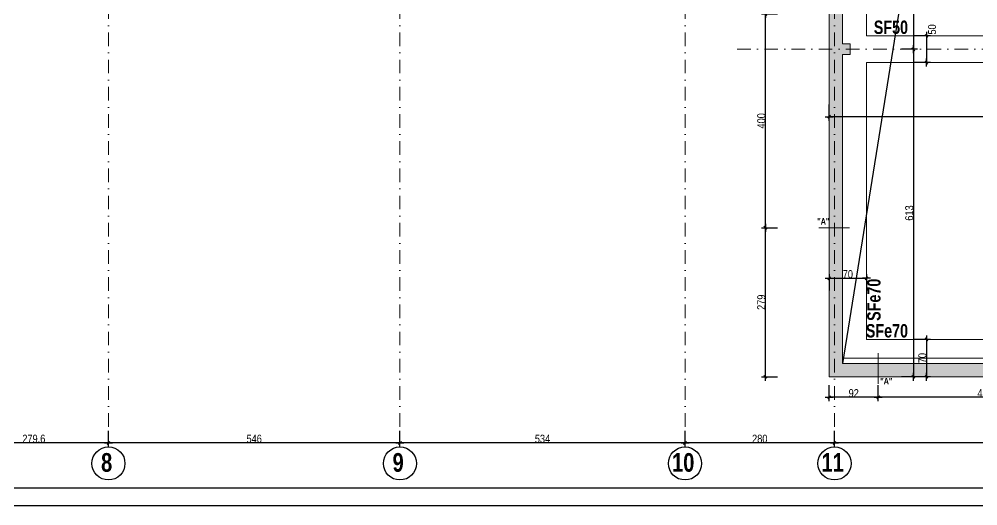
# Model space of a CAD drawing. Header units: centimetres. Extents: x -40 to 58779, y 2083 to 6283.
# Drawn here: x 52252 to 54047, y 2083 to 2994 of the extents above; entities that cross this region are included whole.
import ezdxf
from ezdxf.enums import TextEntityAlignment as Align

# ---------------------------------------------------------------- set-up
doc = ezdxf.new("R2010")
doc.units = ezdxf.units.CM
doc.header["$PDMODE"] = 1
doc.header["$PDSIZE"] = -2
doc.linetypes.add('TIRETPTX2', pattern=[50.8, 25.4, -12.7, 0, -12.7])
for name, color, linetype in [('01_cote_gen', 4, 'Continuous'), ('01_poch_murs', 253, 'Continuous'), ('01_texte', 230, 'Continuous'), ('AA_COTES', 2, 'Continuous')]:
    doc.layers.add(name, color=color, linetype=linetype)
for name, color, linetype, lineweight in [('01_murs_coup', 5, 'Continuous', 60), ('01_sem', 42, 'Continuous', 15), ('01_tram_axes', 2, 'TIRETPTX2', 9)]:
    doc.layers.add(name, color=color, linetype=linetype, lineweight=lineweight)
doc.styles.add('impact', font='impact.ttf')
doc.styles.add('STYLE2', font='ARIALN.TTF')
doc.dimstyles.new('JB50', dxfattribs={"dimscale": 0.1, "dimtxt": 150, "dimasz": 15, "dimexe": 0.1, "dimexo": 0.1, "dimgap": 0.09, "dimtad": 1, "dimdec": 1, "dimdsep": 46, "dimtxsty": 'STYLE2', "dimblk1": 'BOND_G', "dimblk2": 'BOND_D', "dimsah": 1, "dimcen": 1.5, "dimdle": 0.01, "dimse1": 1, "dimse2": 1, "dimclrd": 4, "dimclre": 2, "dimclrt": 6, "dimazin": 2, "dimtfac": 2.333333, "dimtdec": 1, "dimtix": 1, "dimtmove": 2, "dimatfit": 3, "dimldrblk": 'BOND_G', "dimfxl": 1, "dimtolj": 1, "dimtzin": 0, "dimarcsym": 0})

# ---------------------------------------------------------------- blocks, each defined once
blk = doc.blocks.new('BOND_G')
at = {"layer": 'AA_COTES', "color": 0}
for p, q in [((0, -5), (0, 15)), ((5, 0), (-5, 0)), ((1.8, 1.8), (-1.8, -1.8))]:
    blk.add_line(p, q, dxfattribs=at)
blk = doc.blocks.new('BOND_D')
at = {"layer": 'AA_COTES', "color": 0}
for p, q in [((5, 0), (-5, 0)), ((-1.8, -1.8), (1.8, 1.8)), ((0, 5), (0, -15))]:
    blk.add_line(p, q, dxfattribs=at)
blk = doc.blocks.new('*D1556')
at = {"layer": '01_cote_gen', "color": 4, "lineweight": -2, "transparency": 16777216}
blk.add_line((53770.4, 2508.7), (53837.4, 2508.7), dxfattribs=at)
at = {"layer": 'Defpoints', "color": 0, "lineweight": 0, "transparency": 16777216}
for p in [(53838.9, 2508.7), (53768.9, 2489.4), (53838.9, 2493.5)]:
    blk.add_point(p, dxfattribs=at)
at = {"layer": '01_cote_gen', "color": 4, "lineweight": -2, "transparency": 16777216, "xscale": 1.5, "yscale": 1.5, "zscale": 1.5, "rotation": 180}
blk.add_blockref('BOND_G', (53768.9, 2508.7), dxfattribs=at)
at = {"layer": '01_cote_gen', "color": 4, "lineweight": -2, "transparency": 16777216, "xscale": 1.5, "yscale": 1.5, "zscale": 1.5}
blk.add_blockref('BOND_D', (53838.9, 2508.7), dxfattribs=at)
at = {"layer": '01_cote_gen', "color": 6, "lineweight": 0, "transparency": 16777216, "insert": (53803.9, 2516.4), "char_height": 15, "attachment_point": 5, "style": 'STYLE2'}
blk.add_mtext('\\A1;70', dxfattribs=at)
blk = doc.blocks.new('*D1558')
at = {"layer": '01_cote_gen', "color": 4, "lineweight": -2, "transparency": 16777216}
blk.add_line((53951.2, 2392.9), (53951.2, 2325.9), dxfattribs=at)
at = {"layer": 'Defpoints', "color": 0, "lineweight": 0, "transparency": 16777216}
for p in [(53934.2, 2394.4), (53931.1, 2324.4), (53951.2, 2324.4)]:
    blk.add_point(p, dxfattribs=at)
at = {"layer": '01_cote_gen', "color": 4, "lineweight": -2, "transparency": 16777216, "xscale": 1.5, "yscale": 1.5, "zscale": 1.5}
for name, p, rotation in [('BOND_G', (53951.2, 2394.4), 90), ('BOND_D', (53951.2, 2324.4), 270)]:
    blk.add_blockref(name, p, dxfattribs=dict(at, rotation=rotation))
at = {"layer": '01_cote_gen', "color": 6, "lineweight": 0, "transparency": 16777216, "insert": (53943.5, 2359.4), "char_height": 15, "attachment_point": 5, "rotation": 90, "style": 'STYLE2'}
blk.add_mtext('\\A1;70', dxfattribs=at)
blk = doc.blocks.new('*D1559')
at = {"layer": '01_cote_gen', "color": 4, "lineweight": -2, "transparency": 16777216}
blk.add_line((53951.2, 2960.9), (53951.2, 2913.9), dxfattribs=at)
at = {"layer": 'Defpoints', "color": 0, "lineweight": 0, "transparency": 16777216}
for p in [(53934.2, 2962.4), (53931.1, 2912.4), (53951.2, 2912.4)]:
    blk.add_point(p, dxfattribs=at)
at = {"layer": '01_cote_gen', "color": 4, "lineweight": -2, "transparency": 16777216, "xscale": 1.5, "yscale": 1.5, "zscale": 1.5}
for name, p, rotation in [('BOND_G', (53951.2, 2962.4), 90), ('BOND_D', (53951.2, 2912.4), 270)]:
    blk.add_blockref(name, p, dxfattribs=dict(at, rotation=rotation))
at = {"layer": '01_cote_gen', "color": 6, "lineweight": 0, "transparency": 16777216, "insert": (53961.7, 2974.5), "char_height": 15, "attachment_point": 5, "rotation": 90, "style": 'STYLE2'}
blk.add_mtext('\\A1;50', dxfattribs=at)
blk = doc.blocks.new('*D1649')
at = {"layer": '01_cote_gen', "color": 4, "lineweight": -2, "transparency": 16777216}
blk.add_line((54392.4, 2200.7), (53780.4, 2200.7), dxfattribs=at)
at = {"layer": 'Defpoints', "color": 0, "lineweight": 0, "transparency": 16777216}
for p in [(53778.9, 2211.2), (53778.9, 2200.7), (54393.9, 2203)]:
    blk.add_point(p, dxfattribs=at)
at = {"layer": '01_cote_gen', "color": 4, "lineweight": -2, "transparency": 16777216, "xscale": 1.5, "yscale": 1.5, "zscale": 1.5, "rotation": 180}
blk.add_blockref('BOND_D', (53778.9, 2200.7), dxfattribs=at)
at = {"layer": '01_cote_gen', "color": 4, "lineweight": -2, "transparency": 16777216, "xscale": 1.5, "yscale": 1.5, "zscale": 1.5}
blk.add_blockref('BOND_G', (54393.9, 2200.7), dxfattribs=at)
at = {"layer": '01_cote_gen', "color": 6, "lineweight": 0, "transparency": 16777216, "insert": (54086.4, 2208.4), "char_height": 15, "attachment_point": 5, "style": 'STYLE2'}
blk.add_mtext('\\A1;615', dxfattribs=at)
blk = doc.blocks.new('*D1650')
at = {"layer": '01_cote_gen', "color": 4, "lineweight": -2, "transparency": 16777216}
blk.add_line((53777.4, 2200.7), (53500.4, 2200.7), dxfattribs=at)
at = {"layer": 'Defpoints', "color": 0, "lineweight": 0, "transparency": 16777216}
for p in [(53498.9, 2209.2), (53778.9, 2211.2), (53498.9, 2200.7)]:
    blk.add_point(p, dxfattribs=at)
at = {"layer": '01_cote_gen', "color": 4, "lineweight": -2, "transparency": 16777216, "xscale": 1.5, "yscale": 1.5, "zscale": 1.5, "rotation": 180}
blk.add_blockref('BOND_D', (53498.9, 2200.7), dxfattribs=at)
at = {"layer": '01_cote_gen', "color": 4, "lineweight": -2, "transparency": 16777216, "xscale": 1.5, "yscale": 1.5, "zscale": 1.5}
blk.add_blockref('BOND_G', (53778.9, 2200.7), dxfattribs=at)
at = {"layer": '01_cote_gen', "color": 6, "lineweight": 0, "transparency": 16777216, "insert": (53638.9, 2208.4), "char_height": 15, "attachment_point": 5, "style": 'STYLE2'}
blk.add_mtext('\\A1;280', dxfattribs=at)
blk = doc.blocks.new('*D1651')
at = {"layer": '01_cote_gen', "color": 4, "lineweight": -2, "transparency": 16777216}
blk.add_line((53497.4, 2200.7), (52966.4, 2200.7), dxfattribs=at)
at = {"layer": 'Defpoints', "color": 0, "lineweight": 0, "transparency": 16777216}
for p in [(52964.9, 2374.3), (53498.9, 2209.2), (52964.9, 2200.7)]:
    blk.add_point(p, dxfattribs=at)
at = {"layer": '01_cote_gen', "color": 4, "lineweight": -2, "transparency": 16777216, "xscale": 1.5, "yscale": 1.5, "zscale": 1.5, "rotation": 180}
blk.add_blockref('BOND_D', (52964.9, 2200.7), dxfattribs=at)
at = {"layer": '01_cote_gen', "color": 4, "lineweight": -2, "transparency": 16777216, "xscale": 1.5, "yscale": 1.5, "zscale": 1.5}
blk.add_blockref('BOND_G', (53498.9, 2200.7), dxfattribs=at)
at = {"layer": '01_cote_gen', "color": 6, "lineweight": 0, "transparency": 16777216, "insert": (53231.9, 2208.4), "char_height": 15, "attachment_point": 5, "style": 'STYLE2'}
blk.add_mtext('\\A1;534', dxfattribs=at)
blk = doc.blocks.new('*D1652')
at = {"layer": '01_cote_gen', "color": 4, "lineweight": -2, "transparency": 16777216}
blk.add_line((52963.4, 2200.7), (52420.4, 2200.7), dxfattribs=at)
at = {"layer": 'Defpoints', "color": 0, "lineweight": 0, "transparency": 16777216}
for p in [(52964.9, 2374.3), (52418.9, 2225), (52418.9, 2200.7)]:
    blk.add_point(p, dxfattribs=at)
at = {"layer": '01_cote_gen', "color": 4, "lineweight": -2, "transparency": 16777216, "xscale": 1.5, "yscale": 1.5, "zscale": 1.5, "rotation": 180}
blk.add_blockref('BOND_D', (52418.9, 2200.7), dxfattribs=at)
at = {"layer": '01_cote_gen', "color": 4, "lineweight": -2, "transparency": 16777216, "xscale": 1.5, "yscale": 1.5, "zscale": 1.5}
blk.add_blockref('BOND_G', (52964.9, 2200.7), dxfattribs=at)
at = {"layer": '01_cote_gen', "color": 6, "lineweight": 0, "transparency": 16777216, "insert": (52691.9, 2208.4), "char_height": 15, "attachment_point": 5, "style": 'STYLE2'}
blk.add_mtext('\\A1;546', dxfattribs=at)
blk = doc.blocks.new('*D1653')
at = {"layer": '01_cote_gen', "color": 4, "lineweight": -2, "transparency": 16777216}
blk.add_line((52417.4, 2200.7), (52140.8, 2200.7), dxfattribs=at)
at = {"layer": 'Defpoints', "color": 0, "lineweight": 0, "transparency": 16777216}
for p in [(52139.3, 2222.2), (52418.9, 2225), (52139.3, 2200.7)]:
    blk.add_point(p, dxfattribs=at)
at = {"layer": '01_cote_gen', "color": 4, "lineweight": -2, "transparency": 16777216, "xscale": 1.5, "yscale": 1.5, "zscale": 1.5, "rotation": 180}
blk.add_blockref('BOND_D', (52139.3, 2200.7), dxfattribs=at)
at = {"layer": '01_cote_gen', "color": 4, "lineweight": -2, "transparency": 16777216, "xscale": 1.5, "yscale": 1.5, "zscale": 1.5}
blk.add_blockref('BOND_G', (52418.9, 2200.7), dxfattribs=at)
at = {"layer": '01_cote_gen', "color": 6, "lineweight": 0, "transparency": 16777216, "insert": (52279.1, 2208.4), "char_height": 15, "attachment_point": 5, "style": 'STYLE2'}
blk.add_mtext('\\A1;279.6', dxfattribs=at)
blk = doc.blocks.new('*D1688')
at = {"layer": '01_cote_gen', "color": 4, "lineweight": -2, "transparency": 16777216}
blk.add_line((54421.9, 2811.2), (53770.4, 2811.2), dxfattribs=at)
at = {"layer": 'Defpoints', "color": 0, "lineweight": 0, "transparency": 16777216}
for p in [(53768.9, 2818.7), (53768.9, 2811.2), (54423.4, 2818.7)]:
    blk.add_point(p, dxfattribs=at)
at = {"layer": '01_cote_gen', "color": 4, "lineweight": -2, "transparency": 16777216, "xscale": 1.5, "yscale": 1.5, "zscale": 1.5, "rotation": 180}
blk.add_blockref('BOND_D', (53768.9, 2811.2), dxfattribs=at)
at = {"layer": '01_cote_gen', "color": 4, "lineweight": -2, "transparency": 16777216, "xscale": 1.5, "yscale": 1.5, "zscale": 1.5}
blk.add_blockref('BOND_G', (54423.4, 2811.2), dxfattribs=at)
at = {"layer": '01_cote_gen', "color": 6, "lineweight": 0, "transparency": 16777216, "insert": (54096.1, 2818.9), "char_height": 15, "attachment_point": 5, "style": 'STYLE2'}
blk.add_mtext('\\A1;654.5', dxfattribs=at)
blk = doc.blocks.new('*D1697')
at = {"layer": '01_cote_gen', "color": 4, "lineweight": -2, "transparency": 16777216}
blk.add_line((53926.6, 3717.9), (53926.6, 2938.9), dxfattribs=at)
at = {"layer": 'Defpoints', "color": 0, "lineweight": 0, "transparency": 16777216}
for p in [(53897.9, 3719.4), (53910.4, 2937.4), (53926.6, 2937.4)]:
    blk.add_point(p, dxfattribs=at)
at = {"layer": '01_cote_gen', "color": 4, "lineweight": -2, "transparency": 16777216, "xscale": 1.5, "yscale": 1.5, "zscale": 1.5}
for name, p, rotation in [('BOND_G', (53926.6, 3719.4), 90), ('BOND_D', (53926.6, 2937.4), 270)]:
    blk.add_blockref(name, p, dxfattribs=dict(at, rotation=rotation))
at = {"layer": '01_cote_gen', "color": 6, "lineweight": 0, "transparency": 16777216, "insert": (53919, 3328.4), "char_height": 15, "attachment_point": 5, "rotation": 90, "style": 'STYLE2'}
blk.add_mtext('\\A1;782', dxfattribs=at)
blk = doc.blocks.new('*D1698')
at = {"layer": '01_cote_gen', "color": 4, "lineweight": -2, "transparency": 16777216}
blk.add_line((53926.6, 2935.9), (53926.6, 2325.9), dxfattribs=at)
at = {"layer": 'Defpoints', "color": 0, "lineweight": 0, "transparency": 16777216}
for p in [(53987.6, 2937.4), (53913.3, 2324.4), (53926.6, 2324.4)]:
    blk.add_point(p, dxfattribs=at)
at = {"layer": '01_cote_gen', "color": 4, "lineweight": -2, "transparency": 16777216, "xscale": 1.5, "yscale": 1.5, "zscale": 1.5}
for name, p, rotation in [('BOND_G', (53926.6, 2937.4), 90), ('BOND_D', (53926.6, 2324.4), 270)]:
    blk.add_blockref(name, p, dxfattribs=dict(at, rotation=rotation))
at = {"layer": '01_cote_gen', "color": 6, "lineweight": 0, "transparency": 16777216, "insert": (53919, 2630.9), "char_height": 15, "attachment_point": 5, "rotation": 90, "style": 'STYLE2'}
blk.add_mtext('\\A1;613', dxfattribs=at)
blk = doc.blocks.new('*D2071')
at = {"layer": '01_cote_gen', "color": 4, "lineweight": -2, "ltscale": 0.2, "transparency": 16777216}
blk.add_line((54259.4, 2286), (53862.4, 2286), dxfattribs=at)
at = {"layer": 'Defpoints', "color": 0, "lineweight": 0, "ltscale": 0.2, "transparency": 16777216}
for p in [(53860.9, 2311), (54260.9, 2311), (53860.9, 2286)]:
    blk.add_point(p, dxfattribs=at)
at = {"layer": '01_cote_gen', "color": 4, "lineweight": -2, "ltscale": 0.2, "transparency": 16777216, "xscale": 1.5, "yscale": 1.5, "zscale": 1.5, "rotation": 180}
blk.add_blockref('BOND_D', (53860.9, 2286), dxfattribs=at)
at = {"layer": '01_cote_gen', "color": 4, "lineweight": -2, "ltscale": 0.2, "transparency": 16777216, "xscale": 1.5, "yscale": 1.5, "zscale": 1.5}
blk.add_blockref('BOND_G', (54260.9, 2286), dxfattribs=at)
at = {"layer": '01_cote_gen', "color": 6, "lineweight": 0, "ltscale": 0.2, "transparency": 16777216, "insert": (54060.9, 2293.7), "char_height": 15, "attachment_point": 5, "style": 'STYLE2'}
blk.add_mtext('\\A1;400', dxfattribs=at)
blk = doc.blocks.new('*D2072')
at = {"layer": '01_cote_gen', "color": 4, "lineweight": -2, "ltscale": 0.2, "transparency": 16777216}
blk.add_line((53859.4, 2286), (53770.4, 2286), dxfattribs=at)
at = {"layer": 'Defpoints', "color": 0, "lineweight": 0, "ltscale": 0.2, "transparency": 16777216}
for p in [(53768.9, 2324.4), (53860.9, 2311), (53768.9, 2286)]:
    blk.add_point(p, dxfattribs=at)
at = {"layer": '01_cote_gen', "color": 4, "lineweight": -2, "ltscale": 0.2, "transparency": 16777216, "xscale": 1.5, "yscale": 1.5, "zscale": 1.5, "rotation": 180}
blk.add_blockref('BOND_D', (53768.9, 2286), dxfattribs=at)
at = {"layer": '01_cote_gen', "color": 4, "lineweight": -2, "ltscale": 0.2, "transparency": 16777216, "xscale": 1.5, "yscale": 1.5, "zscale": 1.5}
blk.add_blockref('BOND_G', (53860.9, 2286), dxfattribs=at)
at = {"layer": '01_cote_gen', "color": 6, "lineweight": 0, "ltscale": 0.2, "transparency": 16777216, "insert": (53814.9, 2293.7), "char_height": 15, "attachment_point": 5, "style": 'STYLE2'}
blk.add_mtext('\\A1;92', dxfattribs=at)
blk = doc.blocks.new('*D2089')
at = {"layer": '01_cote_gen', "color": 4, "lineweight": -2, "ltscale": 0.2, "transparency": 16777216}
blk.add_line((53649.5, 2325.9), (53649.5, 2601.9), dxfattribs=at)
at = {"layer": 'Defpoints', "color": 0, "lineweight": 0, "ltscale": 0.2, "transparency": 16777216}
for p in [(53649.5, 2603.4), (53729.8, 2603.4), (53748.9, 2324.4)]:
    blk.add_point(p, dxfattribs=at)
at = {"layer": '01_cote_gen', "color": 4, "lineweight": -2, "ltscale": 0.2, "transparency": 16777216, "xscale": 1.5, "yscale": 1.5, "zscale": 1.5}
for name, p, rotation in [('BOND_D', (53649.5, 2603.4), 90), ('BOND_G', (53649.5, 2324.4), 270)]:
    blk.add_blockref(name, p, dxfattribs=dict(at, rotation=rotation))
at = {"layer": '01_cote_gen', "color": 6, "lineweight": 0, "ltscale": 0.2, "transparency": 16777216, "insert": (53641.8, 2463.9), "char_height": 15, "attachment_point": 5, "rotation": 90, "style": 'STYLE2'}
blk.add_mtext('\\A1;279', dxfattribs=at)
blk = doc.blocks.new('*D2090')
at = {"layer": '01_cote_gen', "color": 4, "lineweight": -2, "ltscale": 0.2, "transparency": 16777216}
blk.add_line((53649.5, 2604.9), (53649.5, 3001.9), dxfattribs=at)
at = {"layer": 'Defpoints', "color": 0, "lineweight": 0, "ltscale": 0.2, "transparency": 16777216}
for p in [(53649.5, 3003.4), (53729.8, 3003.4), (53729.8, 2603.4)]:
    blk.add_point(p, dxfattribs=at)
at = {"layer": '01_cote_gen', "color": 4, "lineweight": -2, "ltscale": 0.2, "transparency": 16777216, "xscale": 1.5, "yscale": 1.5, "zscale": 1.5}
for name, p, rotation in [('BOND_D', (53649.5, 3003.4), 90), ('BOND_G', (53649.5, 2603.4), 270)]:
    blk.add_blockref(name, p, dxfattribs=dict(at, rotation=rotation))
at = {"layer": '01_cote_gen', "color": 6, "lineweight": 0, "ltscale": 0.2, "transparency": 16777216, "insert": (53641.8, 2803.4), "char_height": 15, "attachment_point": 5, "rotation": 90, "style": 'STYLE2'}
blk.add_mtext('\\A1;400', dxfattribs=at)

msp = doc.modelspace()

# ---------------------------------------------------------------- hatches: boundary and pattern name
at = {"layer": '01_poch_murs', "lineweight": 0}
h = msp.add_hatch(color=256, dxfattribs=at)
h.dxf.hatch_style = 1
h.paths.add_polyline_path([(53793.87, 3699.33), (53768.87, 3699.33), (53768.87, 3276.39), (53508.87, 3276.39), (53508.87, 3699.33), (53488.87, 3699.33), (53488.87, 3276.39), (52974.87, 3276.39), (52974.87, 3699.36), (52954.87, 3699.36), (52954.87, 3276.39), (52694.87, 3276.39), (52694.87, 3829.39), (52662.87, 3829.39), (52662.87, 3809.39), (52674.87, 3809.39), (52674.87, 3276.39), (52416.87, 3276.39), (52416.87, 3809.39), (52560.87, 3809.39), (52560.87, 3829.39), (52396.87, 3829.39), (52396.87, 3137.35), (52331.87, 3137.35), (52331.87, 3939.39), (52428.87, 3939.39), (52428.87, 4043.25), (52408.87, 4043.25), (52408.87, 3959.39), (52311.87, 3959.39), (52311.87, 3117.35), (52416.87, 3117.35), (52416.87, 3251.39), (53061.38, 3251.39), (53061.38, 3181.39), (53768.87, 3181.39), (53768.87, 2800.26), (53793.87, 2800.26), (53793.87, 2927.39), (53808.42, 2927.39), (53808.42, 2947.39), (53793.87, 2947.39), (53793.87, 3201.39), (53081.38, 3201.39), (53081.38, 3251.39), (53793.87, 3251.39)])
h = msp.add_hatch(color=256, dxfattribs=at)
h.dxf.hatch_style = 1
h.paths.add_polyline_path([(55102.87, 2349.39), (54404.88, 2349.39), (54404.88, 2927.39), (54384.88, 2927.39), (54384.88, 2349.39), (53793.87, 2349.39), (53793.87, 2800.26), (53768.87, 2800.26), (53768.87, 2324.39), (55102.87, 2324.39)])
h.paths.add_polyline_path([(55152.87, 2927.39), (55127.87, 2927.39), (55127.87, 2349.39), (55152.87, 2349.39)])
h.paths.add_polyline_path([(55102.87, 2947.39), (54443.38, 2947.39), (54443.38, 2927.39), (55102.87, 2927.39)])

# ---------------------------------------------------------------- linework, layer by layer
at = {"layer": '01_cote_gen'}
msp.add_line((57985.44, 2082.97), (51358.18, 2082.97), dxfattribs=at)
at = {"layer": '01_murs_coup', "lineweight": 18}
for p, q in [((53793.87, 2947.39), (53793.87, 3201.39)), ((53793.86, 2947.39), (53808.42, 2947.39)), ((53793.86, 2927.39), (53808.42, 2927.39)), ((53793.87, 2349.39), (53793.87, 2927.39)), ((53793.87, 2349.39), (54384.88, 2349.39)), ((53768.87, 2324.39), (55152.87, 2324.39))]:
    msp.add_line(p, q, dxfattribs=at)
at = {"layer": '01_murs_coup', "lineweight": 5}
for p, q in [((53768.87, 2324.39), (53768.87, 3181.39)), ((53808.42, 2927.39), (53808.42, 2947.39)), ((53793.87, 2349.39), (53793.87, 2927.39)), ((53768.87, 2324.39), (55152.87, 2324.39))]:
    msp.add_line(p, q, dxfattribs=at)
at = {"layer": '01_sem', "lineweight": 5}
for p, q in [((53838.87, 2962.39), (53838.87, 3321.39)), ((53838.87, 2962.39), (54303.38, 2962.39)), ((53838.87, 2394.39), (53838.87, 2912.39)), ((53838.87, 2912.39), (54303.38, 2912.39)), ((53749.76, 2603.39), (53807.26, 2603.39)), ((53838.87, 2394.39), (54358.87, 2394.39)), ((53793.87, 2359.39), (54384.88, 2359.39)), ((53860.87, 2368.5), (53860.87, 2311))]:
    msp.add_line(p, q, dxfattribs=at)
for points in [[(53768.87, 2598.39), (53793.87, 2598.39), (53793.87, 2608.39), (53768.87, 2608.39)], [(53855.87, 2349.39), (53855.87, 2324.39), (53865.87, 2324.39), (53865.87, 2349.39)]]:
    msp.add_solid(points, dxfattribs=at)
at = {"layer": '01_texte'}
for p, q in [((54045.36, 3913.07), (53793.87, 2349.39)), ((51408.18, 2116.63), (57642.8, 2116.63))]:
    msp.add_line(p, q, dxfattribs=at)
for centre in [(52418.87, 2162.26), (52964.87, 2162.26), (53498.87, 2162.26), (53778.87, 2162.26)]:
    msp.add_circle(centre, 30.98, dxfattribs=at)
at = {"layer": '01_tram_axes'}
for p, q in [((52418.87, 2230.67), (52418.87, 5716.04)), ((52964.87, 2230.67), (52964.87, 5716.04)), ((53498.87, 2230.67), (53498.87, 5716.04)), ((53778.87, 2230.67), (53778.87, 5716.04)), ((53596.71, 2937.39), (55343.94, 2937.39))]:
    msp.add_line(p, q, dxfattribs=at)

# ---------------------------------------------------------------- texts
at = {"layer": '01_texte', "style": 'impact'}
for s, p in [('SF50', (53916.61, 2958.53)), ('SFe70', (53916.61, 2390.53))]:
    msp.add_text(s, height=25, dxfattribs=at).set_placement(p, align=Align.BOTTOM_RIGHT)
for p in [(53746.57, 2609.35), (53864.57, 2310.35)]:
    msp.add_text('"A"', height=12, dxfattribs=at).set_placement(p)
msp.add_text('SFe70', height=25, rotation=90, dxfattribs=at).set_placement((53872.64, 2507.99), align=Align.BOTTOM_RIGHT)
for s, p in [('8', (52415.53, 2164.14)), ('9', (52961.53, 2164.14)), ('10', (53495.53, 2164.14)), ('11', (53775.53, 2164.14))]:
    msp.add_text(s, height=35, dxfattribs=at).set_placement(p, align=Align.MIDDLE_CENTER)

# ---------------------------------------------------------------- dimensions: what is measured, and where the dimension line sits
at = {"layer": '01_cote_gen', "lineweight": 0}
for base, p1, p2, picture, middle in [((53926.63, 2937.39), (53897.92, 3719.36), (53910.35, 2937.39), '*D1697', (53918.96, 3328.37)), ((53926.63, 2324.39), (53987.6, 2937.39), (53913.33, 2324.39), '*D1698', (53918.96, 2630.89)), ((53951.16, 2324.39), (53934.18, 2394.39), (53931.14, 2324.39), '*D1558', (53943.49, 2359.39))]:
    dim = msp.add_linear_dim(base=base, p1=p1, p2=p2, angle=90, dimstyle='JB50', dxfattribs=at)
    dim.commit()
    dim.dimension.update_dxf_attribs({"geometry": picture, "text_midpoint": middle})
at = {"layer": '01_cote_gen', "lineweight": 0, "ltscale": 0.2}
for base, p1, p2, picture, middle in [((53649.5, 3003.39), (53729.76, 2603.39), (53729.76, 3003.39), '*D2090', (53641.83, 2803.39)), ((53649.5, 2603.39), (53748.87, 2324.39), (53729.76, 2603.39), '*D2089', (53641.83, 2463.89))]:
    dim = msp.add_linear_dim(base=base, p1=p1, p2=p2, angle=90, dimstyle='JB50', dxfattribs=at)
    dim.commit()
    dim.dimension.update_dxf_attribs({"geometry": picture, "text_midpoint": middle})
at = {"layer": '01_cote_gen', "lineweight": 0}
dim = msp.add_linear_dim(base=(53951.16, 2912.39), p1=(53934.18, 2962.39), p2=(53931.14, 2912.39), angle=90, dimstyle='JB50', dxfattribs=at)
dim.commit()
dim.dimension.update_dxf_attribs({"geometry": '*D1559', "text_midpoint": (53961.74, 2974.54), "dimtype": 160})
for base, p1, p2, picture, middle in [((53768.87, 2811.2), (54423.38, 2818.7), (53768.87, 2818.7), '*D1688', (54096.13, 2818.87)), ((53838.87, 2508.69), (53768.87, 2489.35), (53838.87, 2493.47), '*D1556', (53803.87, 2516.35)), ((52418.87, 2200.75), (52964.87, 2374.29), (52418.87, 2225.02), '*D1652', (52691.87, 2208.42)), ((52964.87, 2200.75), (53498.87, 2209.16), (52964.87, 2374.29), '*D1651', (53231.87, 2208.42)), ((52139.27, 2200.75), (52418.87, 2225.02), (52139.27, 2222.17), '*D1653', (52279.07, 2208.42)), ((53498.87, 2200.75), (53778.87, 2211.21), (53498.87, 2209.16), '*D1650', (53638.87, 2208.42)), ((53778.87, 2200.75), (54393.87, 2203.01), (53778.87, 2211.21), '*D1649', (54086.37, 2208.42))]:
    dim = msp.add_linear_dim(base=base, p1=p1, p2=p2, dimstyle='JB50', dxfattribs=at)
    dim.commit()
    dim.dimension.update_dxf_attribs({"geometry": picture, "text_midpoint": middle})
at = {"layer": '01_cote_gen', "lineweight": 0, "ltscale": 0.2}
for base, p1, p2, picture, middle in [((53768.87, 2286), (53860.87, 2311), (53768.87, 2324.39), '*D2072', (53814.87, 2293.67)), ((53860.87, 2286), (54260.87, 2311), (53860.87, 2311), '*D2071', (54060.87, 2293.67))]:
    dim = msp.add_linear_dim(base=base, p1=p1, p2=p2, dimstyle='JB50', dxfattribs=at)
    dim.commit()
    dim.dimension.update_dxf_attribs({"geometry": picture, "text_midpoint": middle})

doc.saveas('drawing.dxf')
